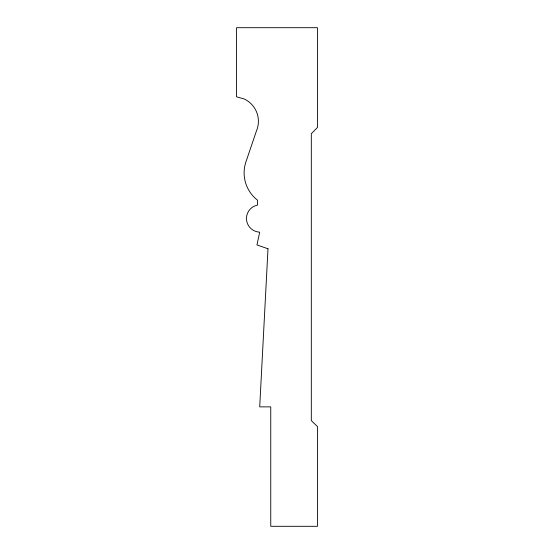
<?xml version="1.0" encoding="UTF-8"?>
<svg xmlns="http://www.w3.org/2000/svg" width="554" height="554" viewBox="0 0 554 554"><rect width="100%" height="100%" fill="white"/><g stroke="black" fill="none" stroke-linecap="round" stroke-linejoin="round"><path stroke-width="0.83" d="M267.998 248.788L259.708 406.871L270.754 406.871L270.754 526.3L317.484 526.3L317.484 426.58L311.306 420.597L311.306 133.743L317.484 127.42L317.484 27.7L236.516 27.7L236.516 96.791L244.245 99A24.646 24.646 0 0 1 256.398 131.063L246.454 160.355A34.542 34.542 0 0 0 257.499 200.153L257.499 205.125A13.621 13.621 0 0 0 257.298 231.828L259.708 232.209L256.952 244.923L267.998 248.788"/></g></svg>
